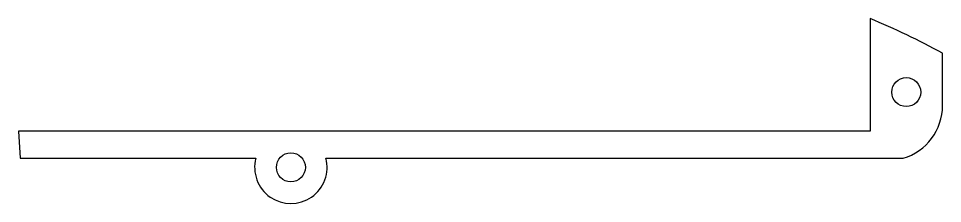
# Model space of a CAD drawing. Header units: millimetres. Extents: x -59 to 43, y 64 to 84.
import ezdxf

# ---------------------------------------------------------------- set-up
doc = ezdxf.new("R2010")
doc.units = ezdxf.units.MM
doc.layers.get('0').update_dxf_attribs({"linetype": 'CONTINUOUS'})

msp = doc.modelspace()

# ---------------------------------------------------------------- linework, layer by layer
msp.add_lwpolyline([(35.5, 84.45), (35.5, 72), (-58.5, 72), (-58.31, 69.02), (-49.98, 69.02), (-32.3, 69.01, 1.295026), (-24.56, 69.01), (39.17, 69, 0.331727), (43.5, 74.81), (43.5, 80.62, 0.024218)], format="xyb", close=True)
for centre in [(39.5, 76.31), (-28.43, 68)]:
    msp.add_circle(centre, 1.6)

doc.saveas('drawing.dxf')
